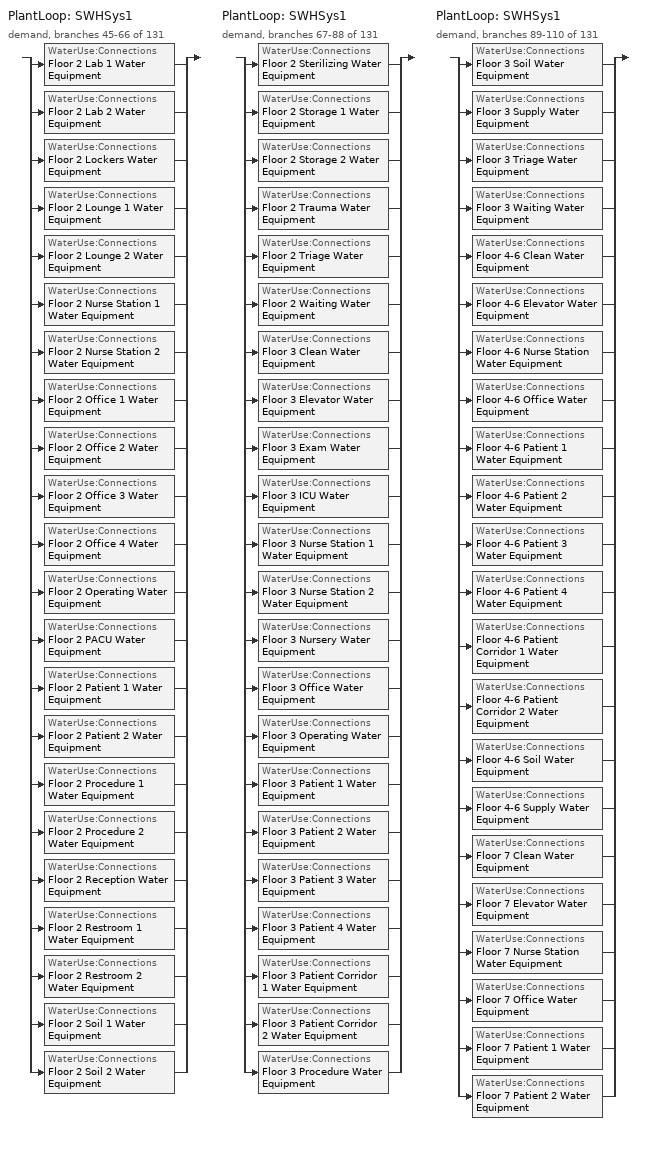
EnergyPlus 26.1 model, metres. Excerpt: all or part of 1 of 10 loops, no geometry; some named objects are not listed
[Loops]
PlantLoop 'SWHSys1'
 demand, branches 45-66 of 131: split
  | WaterUse:Connections 'Floor 2 Lab 1 Water Equipment'
  | WaterUse:Connections 'Floor 2 Lab 2 Water Equipment'
  | WaterUse:Connections 'Floor 2 Lockers Water Equipment'
  | WaterUse:Connections 'Floor 2 Lounge 1 Water Equipment'
  | WaterUse:Connections 'Floor 2 Lounge 2 Water Equipment'
  | WaterUse:Connections 'Floor 2 Nurse Station 1 Water Equipment'
  | WaterUse:Connections 'Floor 2 Nurse Station 2 Water Equipment'
  | WaterUse:Connections 'Floor 2 Office 1 Water Equipment'
  | WaterUse:Connections 'Floor 2 Office 2 Water Equipment'
  | WaterUse:Connections 'Floor 2 Office 3 Water Equipment'
  | WaterUse:Connections 'Floor 2 Office 4 Water Equipment'
  | WaterUse:Connections 'Floor 2 Operating Water Equipment'
  | WaterUse:Connections 'Floor 2 PACU Water Equipment'
  | WaterUse:Connections 'Floor 2 Patient 1 Water Equipment'
  | WaterUse:Connections 'Floor 2 Patient 2 Water Equipment'
  | WaterUse:Connections 'Floor 2 Procedure 1 Water Equipment'
  | WaterUse:Connections 'Floor 2 Procedure 2 Water Equipment'
  | WaterUse:Connections 'Floor 2 Reception Water Equipment'
  | WaterUse:Connections 'Floor 2 Restroom 1 Water Equipment'
  | WaterUse:Connections 'Floor 2 Restroom 2 Water Equipment'
  | WaterUse:Connections 'Floor 2 Soil 1 Water Equipment'
  | WaterUse:Connections 'Floor 2 Soil 2 Water Equipment'
PlantLoop 'SWHSys1'
 demand, branches 67-88 of 131: split
  | WaterUse:Connections 'Floor 2 Sterilizing Water Equipment'
  | WaterUse:Connections 'Floor 2 Storage 1 Water Equipment'
  | WaterUse:Connections 'Floor 2 Storage 2 Water Equipment'
  | WaterUse:Connections 'Floor 2 Trauma Water Equipment'
  | WaterUse:Connections 'Floor 2 Triage Water Equipment'
  | WaterUse:Connections 'Floor 2 Waiting Water Equipment'
  | WaterUse:Connections 'Floor 3 Clean Water Equipment'
  | WaterUse:Connections 'Floor 3 Elevator Water Equipment'
  | WaterUse:Connections 'Floor 3 Exam Water Equipment'
  | WaterUse:Connections 'Floor 3 ICU Water Equipment'
  | WaterUse:Connections 'Floor 3 Nurse Station 1 Water Equipment'
  | WaterUse:Connections 'Floor 3 Nurse Station 2 Water Equipment'
  | WaterUse:Connections 'Floor 3 Nursery Water Equipment'
  | WaterUse:Connections 'Floor 3 Office Water Equipment'
  | WaterUse:Connections 'Floor 3 Operating Water Equipment'
  | WaterUse:Connections 'Floor 3 Patient 1 Water Equipment'
  | WaterUse:Connections 'Floor 3 Patient 2 Water Equipment'
  | WaterUse:Connections 'Floor 3 Patient 3 Water Equipment'
  | WaterUse:Connections 'Floor 3 Patient 4 Water Equipment'
  | WaterUse:Connections 'Floor 3 Patient Corridor 1 Water Equipment'
  | WaterUse:Connections 'Floor 3 Patient Corridor 2 Water Equipment'
  | WaterUse:Connections 'Floor 3 Procedure Water Equipment'
PlantLoop 'SWHSys1'
 demand, branches 89-110 of 131: split
  | WaterUse:Connections 'Floor 3 Soil Water Equipment'
  | WaterUse:Connections 'Floor 3 Supply Water Equipment'
  | WaterUse:Connections 'Floor 3 Triage Water Equipment'
  | WaterUse:Connections 'Floor 3 Waiting Water Equipment'
  | WaterUse:Connections 'Floor 4-6 Clean Water Equipment'
  | WaterUse:Connections 'Floor 4-6 Elevator Water Equipment'
  | WaterUse:Connections 'Floor 4-6 Nurse Station Water Equipment'
  | WaterUse:Connections 'Floor 4-6 Office Water Equipment'
  | WaterUse:Connections 'Floor 4-6 Patient 1 Water Equipment'
  | WaterUse:Connections 'Floor 4-6 Patient 2 Water Equipment'
  | WaterUse:Connections 'Floor 4-6 Patient 3 Water Equipment'
  | WaterUse:Connections 'Floor 4-6 Patient 4 Water Equipment'
  | WaterUse:Connections 'Floor 4-6 Patient Corridor 1 Water Equipment'
  | WaterUse:Connections 'Floor 4-6 Patient Corridor 2 Water Equipment'
  | WaterUse:Connections 'Floor 4-6 Soil Water Equipment'
  | WaterUse:Connections 'Floor 4-6 Supply Water Equipment'
  | WaterUse:Connections 'Floor 7 Clean Water Equipment'
  | WaterUse:Connections 'Floor 7 Elevator Water Equipment'
  | WaterUse:Connections 'Floor 7 Nurse Station Water Equipment'
  | WaterUse:Connections 'Floor 7 Office Water Equipment'
  | WaterUse:Connections 'Floor 7 Patient 1 Water Equipment'
  | WaterUse:Connections 'Floor 7 Patient 2 Water Equipment'
[EnergyManagementSystem:Program]
Flr_2_Pat_1_Coil_Reheat_Energy_Program: IF (AHU_1_CCoil_Energy > 0 && AHU_1_HCoil1_Energy > 0); SET AHU_1_Problem = AHU_1_Problem + 1; ELSEIF (Flr_2_Pat_1_Load <= 0); SET Flr_2_Pat_1_RE = Flr_2_Pat_1_RE + Flr_2_Pat_1_Coil_Energy; ELSEIF (AHU_1_HCoil1_Energy > 0 && AHU_1_CCoil_Energy == 0); SET Flr_2_Pat_1_Heat = Flr_2_Pat_1_Heat + Flr_2_Pat_1_Coil_Energy; ELSEIF (AHU_1_CCoil_Energy > 0 && AHU_1_HCoil1_Energy == 0); SET Flr_2_Pat_1_DT1 = Flr_2_Pat_1_Coil_Outlet_Air_Temp - Flr_2_Pat_1_Coil_Inlet_Air_Temp; SET Flr_2_Pat_1_DT2 = @Max (AHU_1_CoolC_Inlet_Node_Temp - AHU_1_Fan_Out) 0; IF Flr_2_Pat_1_DT1 > 0.0; SET Flr_2_Pat_1_Ratio = @Min (Flr_2_Pat_1_DT2 / Flr_2_Pat_1_DT1) 1; ELSE; SET Flr_2_Pat_1_Ratio = 1.0; ENDIF; SET Flr_2_Pat_1_RE = Flr_2_Pat_1_RE + (Flr_2_Pat_1_Ratio * Flr_2_Pat_1_Coil_Energy); SET Flr_2_Pat_1_Heat = Flr_2_Pat_1_Heat + ((1-Flr_2_Pat_1_Ratio) * Flr_2_Pat_1_Coil_Energy); ELSEIF (AHU_1_CCoil_Energy == 0 && AHU_1_HCoil1_Energy == 0); SET AHU_1_Economize = AHU_1_Economize + 1; SET Flr_2_Pat_1_Heat = Flr_2_Pat_1_Heat + Flr_2_Pat_1_Coil_Energy; ENDIF
Flr_2_Pat_2_Coil_Reheat_Energy_Program: IF (AHU_1_CCoil_Energy > 0 && AHU_1_HCoil1_Energy > 0); SET AHU_1_Problem = AHU_1_Problem + 1; ELSEIF (Flr_2_Pat_2_Load <= 0); SET Flr_2_Pat_2_RE = Flr_2_Pat_2_RE + Flr_2_Pat_2_Coil_Energy; ELSEIF (AHU_1_HCoil1_Energy > 0 && AHU_1_CCoil_Energy == 0); SET Flr_2_Pat_2_Heat = Flr_2_Pat_2_Heat + Flr_2_Pat_2_Coil_Energy; ELSEIF (AHU_1_CCoil_Energy > 0 && AHU_1_HCoil1_Energy == 0); SET Flr_2_Pat_2_DT1 = Flr_2_Pat_2_Coil_Outlet_Air_Temp - Flr_2_Pat_2_Coil_Inlet_Air_Temp; SET Flr_2_Pat_2_DT2 = @Max (AHU_1_CoolC_Inlet_Node_Temp - AHU_1_Fan_Out) 0; IF Flr_2_Pat_2_DT1 > 0.0; SET Flr_2_Pat_2_Ratio = @Min (Flr_2_Pat_2_DT2 / Flr_2_Pat_2_DT1) 1; ELSE; SET Flr_2_Pat_2_Ratio = 1.0; ENDIF; SET Flr_2_Pat_2_RE = Flr_2_Pat_2_RE + (Flr_2_Pat_2_Ratio * Flr_2_Pat_2_Coil_Energy); SET Flr_2_Pat_2_Heat = Flr_2_Pat_2_Heat + ((1-Flr_2_Pat_2_Ratio) * Flr_2_Pat_2_Coil_Energy); ELSEIF (AHU_1_CCoil_Energy == 0 && AHU_1_HCoil1_Energy == 0); SET AHU_1_Economize = AHU_1_Economize + 1; SET Flr_2_Pat_2_Heat = Flr_2_Pat_2_Heat + Flr_2_Pat_2_Coil_Energy; ENDIF
Flr_2_Proc_1_Coil_Reheat_Energy_Program: IF (AHU_1_CCoil_Energy > 0 && AHU_1_HCoil1_Energy > 0); SET AHU_1_Problem = AHU_1_Problem + 1; ELSEIF (Flr_2_Proc_1_Load <= 0); SET Flr_2_Proc_1_RE = Flr_2_Proc_1_RE + Flr_2_Proc_1_Coil_Energy; ELSEIF (AHU_1_HCoil1_Energy > 0 && AHU_1_CCoil_Energy == 0); SET Flr_2_Proc_1_Heat = Flr_2_Proc_1_Heat + Flr_2_Proc_1_Coil_Energy; ELSEIF (AHU_1_CCoil_Energy > 0 && AHU_1_HCoil1_Energy == 0); SET Flr_2_Proc_1_DT1 = Flr_2_Proc_1_Coil_Outlet_Air_Temp - Flr_2_Proc_1_Coil_Inlet_Air_Temp; SET Flr_2_Proc_1_DT2 = @Max (AHU_1_CoolC_Inlet_Node_Temp - AHU_1_Fan_Out) 0; IF Flr_2_Proc_1_DT1 > 0.0; SET Flr_2_Proc_1_Ratio = @Min (Flr_2_Proc_1_DT2 / Flr_2_Proc_1_DT1) 1; ELSE; SET Flr_2_Proc_1_Ratio = 1.0; ENDIF; SET Flr_2_Proc_1_RE = Flr_2_Proc_1_RE + (Flr_2_Proc_1_Ratio * Flr_2_Proc_1_Coil_Energy); SET Flr_2_Proc_1_Heat = Flr_2_Proc_1_Heat + ((1-Flr_2_Proc_1_Ratio) * Flr_2_Proc_1_Coil_Energy); ELSEIF (AHU_1_CCoil_Energy == 0 && AHU_1_HCoil1_Energy == 0); SET AHU_1_Economize = AHU_1_Economize + 1; SET Flr_2_Proc_1_Heat = Flr_2_Proc_1_Heat + Flr_2_Proc_1_Coil_Energy; ENDIF
Flr_2_Proc_2_Coil_Reheat_Energy_Program: IF (AHU_1_CCoil_Energy > 0 && AHU_1_HCoil1_Energy > 0); SET AHU_1_Problem = AHU_1_Problem + 1; ELSEIF (Flr_2_Proc_2_Load <= 0); SET Flr_2_Proc_2_RE = Flr_2_Proc_2_RE + Flr_2_Proc_2_Coil_Energy; ELSEIF (AHU_1_HCoil1_Energy > 0 && AHU_1_CCoil_Energy == 0); SET Flr_2_Proc_2_Heat = Flr_2_Proc_2_Heat + Flr_2_Proc_2_Coil_Energy; ELSEIF (AHU_1_CCoil_Energy > 0 && AHU_1_HCoil1_Energy == 0); SET Flr_2_Proc_2_DT1 = Flr_2_Proc_2_Coil_Outlet_Air_Temp - Flr_2_Proc_2_Coil_Inlet_Air_Temp; SET Flr_2_Proc_2_DT2 = @Max (AHU_1_CoolC_Inlet_Node_Temp - AHU_1_Fan_Out) 0; IF Flr_2_Proc_2_DT1 > 0.0; SET Flr_2_Proc_2_Ratio = @Min (Flr_2_Proc_2_DT2 / Flr_2_Proc_2_DT1) 1; ELSE; SET Flr_2_Proc_2_Ratio = 1.0; ENDIF; SET Flr_2_Proc_2_RE = Flr_2_Proc_2_RE + (Flr_2_Proc_2_Ratio * Flr_2_Proc_2_Coil_Energy); SET Flr_2_Proc_2_Heat = Flr_2_Proc_2_Heat + ((1-Flr_2_Proc_2_Ratio) * Flr_2_Proc_2_Coil_Energy); ELSEIF (AHU_1_CCoil_Energy == 0 && AHU_1_HCoil1_Energy == 0); SET AHU_1_Economize = AHU_1_Economize + 1; SET Flr_2_Proc_2_Heat = Flr_2_Proc_2_Heat + Flr_2_Proc_2_Coil_Energy; ENDIF
Flr_2_Recep_Coil_Reheat_Energy_Program: IF (AHU_2_CCoil_Energy > 0 && AHU_2_HCoil1_Energy > 0); SET AHU_2_Problem = AHU_2_Problem + 1; ELSEIF (Flr_2_Recep_Load <= 0); SET Flr_2_Recep_RE = Flr_2_Recep_RE + Flr_2_Recep_Coil_Energy; ELSEIF (AHU_2_HCoil1_Energy > 0 && AHU_2_CCoil_Energy == 0); SET Flr_2_Recep_Heat = Flr_2_Recep_Heat + Flr_2_Recep_Coil_Energy; ELSEIF (AHU_2_CCoil_Energy > 0 && AHU_2_HCoil1_Energy == 0); SET Flr_2_Recep_DT1 = Flr_2_Recep_Coil_Outlet_Air_Temp - Flr_2_Recep_Coil_Inlet_Air_Temp; SET Flr_2_Recep_DT2 = @Max (AHU_2_CoolC_Inlet_Node_Temp - AHU_2_Fan_Out) 0; IF Flr_2_Recep_DT1 > 0.0; SET Flr_2_Recep_Ratio = @Min (Flr_2_Recep_DT2 / Flr_2_Recep_DT1) 1; ELSE; SET Flr_2_Recep_Ratio = 1.0; ENDIF; SET Flr_2_Recep_RE = Flr_2_Recep_RE + (Flr_2_Recep_Ratio * Flr_2_Recep_Coil_Energy); SET Flr_2_Recep_Heat = Flr_2_Recep_Heat + ((1-Flr_2_Recep_Ratio) * Flr_2_Recep_Coil_Energy); ELSEIF (AHU_2_CCoil_Energy == 0 && AHU_2_HCoil1_Energy == 0); SET AHU_2_Economize = AHU_2_Economize + 1; SET Flr_2_Recep_Heat = Flr_2_Recep_Heat + Flr_2_Recep_Coil_Energy; ENDIF
Flr_2_Rest_1_Coil_Reheat_Energy_Program: IF (AHU_2_CCoil_Energy > 0 && AHU_2_HCoil1_Energy > 0); SET AHU_2_Problem = AHU_2_Problem + 1; ELSEIF (Flr_2_Rest_1_Load <= 0); SET Flr_2_Rest_1_RE = Flr_2_Rest_1_RE + Flr_2_Rest_1_Coil_Energy; ELSEIF (AHU_2_HCoil1_Energy > 0 && AHU_2_CCoil_Energy == 0); SET Flr_2_Rest_1_Heat = Flr_2_Rest_1_Heat + Flr_2_Rest_1_Coil_Energy; ELSEIF (AHU_2_CCoil_Energy > 0 && AHU_2_HCoil1_Energy == 0); SET Flr_2_Rest_1_DT1 = Flr_2_Rest_1_Coil_Outlet_Air_Temp - Flr_2_Rest_1_Coil_Inlet_Air_Temp; SET Flr_2_Rest_1_DT2 = @Max (AHU_2_CoolC_Inlet_Node_Temp - AHU_2_Fan_Out) 0; IF Flr_2_Rest_1_DT1 > 0.0; SET Flr_2_Rest_1_Ratio = @Min (Flr_2_Rest_1_DT2 / Flr_2_Rest_1_DT1) 1; ELSE; SET Flr_2_Rest_1_Ratio = 1.0; ENDIF; SET Flr_2_Rest_1_RE = Flr_2_Rest_1_RE + (Flr_2_Rest_1_Ratio * Flr_2_Rest_1_Coil_Energy); SET Flr_2_Rest_1_Heat = Flr_2_Rest_1_Heat + ((1-Flr_2_Rest_1_Ratio) * Flr_2_Rest_1_Coil_Energy); ELSEIF (AHU_2_CCoil_Energy == 0 && AHU_2_HCoil1_Energy == 0); SET AHU_2_Economize = AHU_2_Economize + 1; SET Flr_2_Rest_1_Heat = Flr_2_Rest_1_Heat + Flr_2_Rest_1_Coil_Energy; ENDIF
Flr_2_Rest_2_Coil_Reheat_Energy_Program: IF (AHU_2_CCoil_Energy > 0 && AHU_2_HCoil1_Energy > 0); SET AHU_2_Problem = AHU_2_Problem + 1; ELSEIF (Flr_2_Rest_2_Load <= 0); SET Flr_2_Rest_2_RE = Flr_2_Rest_2_RE + Flr_2_Rest_2_Coil_Energy; ELSEIF (AHU_2_HCoil1_Energy > 0 && AHU_2_CCoil_Energy == 0); SET Flr_2_Rest_2_Heat = Flr_2_Rest_2_Heat + Flr_2_Rest_2_Coil_Energy; ELSEIF (AHU_2_CCoil_Energy > 0 && AHU_2_HCoil1_Energy == 0); SET Flr_2_Rest_2_DT1 = Flr_2_Rest_2_Coil_Outlet_Air_Temp - Flr_2_Rest_2_Coil_Inlet_Air_Temp; SET Flr_2_Rest_2_DT2 = @Max (AHU_2_CoolC_Inlet_Node_Temp - AHU_2_Fan_Out) 0; IF Flr_2_Rest_2_DT1 > 0.0; SET Flr_2_Rest_2_Ratio = @Min (Flr_2_Rest_2_DT2 / Flr_2_Rest_2_DT1) 1; ELSE; SET Flr_2_Rest_2_Ratio = 1.0; ENDIF; SET Flr_2_Rest_2_RE = Flr_2_Rest_2_RE + (Flr_2_Rest_2_Ratio * Flr_2_Rest_2_Coil_Energy); SET Flr_2_Rest_2_Heat = Flr_2_Rest_2_Heat + ((1-Flr_2_Rest_2_Ratio) * Flr_2_Rest_2_Coil_Energy); ELSEIF (AHU_2_CCoil_Energy == 0 && AHU_2_HCoil1_Energy == 0); SET AHU_2_Economize = AHU_2_Economize + 1; SET Flr_2_Rest_2_Heat = Flr_2_Rest_2_Heat + Flr_2_Rest_2_Coil_Energy; ENDIF
Flr_2_Soil_1_Coil_Reheat_Energy_Program: IF (AHU_1_CCoil_Energy > 0 && AHU_1_HCoil1_Energy > 0); SET AHU_1_Problem = AHU_1_Problem + 1; ELSEIF (Flr_2_Soil_1_Load <= 0); SET Flr_2_Soil_1_RE = Flr_2_Soil_1_RE + Flr_2_Soil_1_Coil_Energy; ELSEIF (AHU_1_HCoil1_Energy > 0 && AHU_1_CCoil_Energy == 0); SET Flr_2_Soil_1_Heat = Flr_2_Soil_1_Heat + Flr_2_Soil_1_Coil_Energy; ELSEIF (AHU_1_CCoil_Energy > 0 && AHU_1_HCoil1_Energy == 0); SET Flr_2_Soil_1_DT1 = Flr_2_Soil_1_Coil_Outlet_Air_Temp - Flr_2_Soil_1_Coil_Inlet_Air_Temp; SET Flr_2_Soil_1_DT2 = @Max (AHU_1_CoolC_Inlet_Node_Temp - AHU_1_Fan_Out) 0; IF Flr_2_Soil_1_DT1 > 0.0; SET Flr_2_Soil_1_Ratio = @Min (Flr_2_Soil_1_DT2 / Flr_2_Soil_1_DT1) 1; ELSE; SET Flr_2_Soil_1_Ratio = 1.0; ENDIF; SET Flr_2_Soil_1_RE = Flr_2_Soil_1_RE + (Flr_2_Soil_1_Ratio * Flr_2_Soil_1_Coil_Energy); SET Flr_2_Soil_1_Heat = Flr_2_Soil_1_Heat + ((1-Flr_2_Soil_1_Ratio) * Flr_2_Soil_1_Coil_Energy); ELSEIF (AHU_1_CCoil_Energy == 0 && AHU_1_HCoil1_Energy == 0); SET AHU_1_Economize = AHU_1_Economize + 1; SET Flr_2_Soil_1_Heat = Flr_2_Soil_1_Heat + Flr_2_Soil_1_Coil_Energy; ENDIF
[WaterUse:Connections]
Name | Water use equipment name 1
Floor 2 Lab 1 Water Equipment | Floor 2 Lab 1 Water Equipment
Floor 2 Lab 2 Water Equipment | Floor 2 Lab 2 Water Equipment
Floor 2 Lockers Water Equipment | Floor 2 Lockers Water Equipment
Floor 2 Lounge 1 Water Equipment | Floor 2 Lounge 1 Water Equipment
Floor 2 Lounge 2 Water Equipment | Floor 2 Lounge 2 Water Equipment
Floor 2 Nurse Station 1 Water Equipment | Floor 2 Nurse Station 1 Water Equipment
Floor 2 Nurse Station 2 Water Equipment | Floor 2 Nurse Station 2 Water Equipment
Floor 2 Office 1 Water Equipment | Floor 2 Office 1 Water Equipment
Floor 2 Office 2 Water Equipment | Floor 2 Office 2 Water Equipment
Floor 2 Office 3 Water Equipment | Floor 2 Office 3 Water Equipment
Floor 2 Office 4 Water Equipment | Floor 2 Office 4 Water Equipment
Floor 2 Operating Water Equipment | Floor 2 Operating Water Equipment
Floor 2 PACU Water Equipment | Floor 2 PACU Water Equipment
Floor 2 Patient 1 Water Equipment | Floor 2 Patient 1 Water Equipment
Floor 2 Patient 2 Water Equipment | Floor 2 Patient 2 Water Equipment
Floor 2 Procedure 1 Water Equipment | Floor 2 Procedure 1 Water Equipment
Floor 2 Procedure 2 Water Equipment | Floor 2 Procedure 2 Water Equipment
Floor 2 Reception Water Equipment | Floor 2 Reception Water Equipment
Floor 2 Restroom 1 Water Equipment | Floor 2 Restroom 1 Water Equipment
Floor 2 Restroom 2 Water Equipment | Floor 2 Restroom 2 Water Equipment
Floor 2 Soil 1 Water Equipment | Floor 2 Soil 1 Water Equipment
Floor 2 Soil 2 Water Equipment | Floor 2 Soil 2 Water Equipment
Floor 2 Sterilizing Water Equipment | Floor 2 Sterilizing Water Equipment
Floor 2 Storage 1 Water Equipment | Floor 2 Storage 1 Water Equipment
Floor 2 Storage 2 Water Equipment | Floor 2 Storage 2 Water Equipment
Floor 2 Trauma Water Equipment | Floor 2 Trauma Water Equipment
Floor 2 Triage Water Equipment | Floor 2 Triage Water Equipment
Floor 2 Waiting Water Equipment | Floor 2 Waiting Water Equipment
Floor 3 Clean Water Equipment | Floor 3 Clean Water Equipment
Floor 3 Elevator Water Equipment | Floor 3 Elevator Water Equipment
Floor 3 Exam Water Equipment | Floor 3 Exam Water Equipment
Floor 3 ICU Water Equipment | Floor 3 ICU Water Equipment
Floor 3 Nurse Station 1 Water Equipment | Floor 3 Nurse Station 1 Water Equipment
Floor 3 Nurse Station 2 Water Equipment | Floor 3 Nurse Station 2 Water Equipment
Floor 3 Nursery Water Equipment | Floor 3 Nursery Water Equipment
Floor 3 Office Water Equipment | Floor 3 Office Water Equipment
Floor 3 Operating Water Equipment | Floor 3 Operating Water Equipment
Floor 3 Patient 1 Water Equipment | Floor 3 Patient 1 Water Equipment
Floor 3 Patient 2 Water Equipment | Floor 3 Patient 2 Water Equipment
Floor 3 Patient 3 Water Equipment | Floor 3 Patient 3 Water Equipment
Floor 3 Patient 4 Water Equipment | Floor 3 Patient 4 Water Equipment
Floor 3 Patient Corridor 1 Water Equipment | Floor 3 Patient Corridor 1 Water Equipment
Floor 3 Patient Corridor 2 Water Equipment | Floor 3 Patient Corridor 2 Water Equipment
Floor 3 Procedure Water Equipment | Floor 3 Procedure Water Equipment
Floor 3 Soil Water Equipment | Floor 3 Soil Water Equipment
Floor 3 Supply Water Equipment | Floor 3 Supply Water Equipment
Floor 3 Triage Water Equipment | Floor 3 Triage Water Equipment
Floor 3 Waiting Water Equipment | Floor 3 Waiting Water Equipment
Floor 4-6 Clean Water Equipment | Floor 4-6 Clean Water Equipment
Floor 4-6 Elevator Water Equipment | Floor 4-6 Elevator Water Equipment
Floor 4-6 Nurse Station Water Equipment | Floor 4-6 Nurse Station Water Equipment
Floor 4-6 Office Water Equipment | Floor 4-6 Office Water Equipment
Floor 4-6 Patient 1 Water Equipment | Floor 4-6 Patient 1 Water Equipment
Floor 4-6 Patient 2 Water Equipment | Floor 4-6 Patient 2 Water Equipment
Floor 4-6 Patient 3 Water Equipment | Floor 4-6 Patient 3 Water Equipment
Floor 4-6 Patient 4 Water Equipment | Floor 4-6 Patient 4 Water Equipment
Floor 4-6 Patient Corridor 1 Water Equipment | Floor 4-6 Patient Corridor 1 Water Equipment
Floor 4-6 Patient Corridor 2 Water Equipment | Floor 4-6 Patient Corridor 2 Water Equipment
Floor 4-6 Soil Water Equipment | Floor 4-6 Soil Water Equipment
Floor 4-6 Supply Water Equipment | Floor 4-6 Supply Water Equipment
Floor 7 Clean Water Equipment | Floor 7 Clean Water Equipment
Floor 7 Elevator Water Equipment | Floor 7 Elevator Water Equipment
Floor 7 Nurse Station Water Equipment | Floor 7 Nurse Station Water Equipment
Floor 7 Office Water Equipment | Floor 7 Office Water Equipment
Floor 7 Patient 1 Water Equipment | Floor 7 Patient 1 Water Equipment
Floor 7 Patient 2 Water Equipment | Floor 7 Patient 2 Water Equipment
[WaterUse:Equipment]
Name | Zone | Flow rate fraction schedule | Hot water supply temperature schedule | Latent fraction schedule | Peak flow rate | Sensible fraction schedule | Target temperature schedule
Floor 2 Lab 1 Water Equipment | Floor 2 Lab 1 | BLDG_OCC_SCH_24_7 | Floor 2 Lab 1 Water Equipment Hot Supply Temp Sched | Floor 2 Lab 1 Water Equipment Latent fract sched | 9.08187e-06 | Floor 2 Lab 1 Water Equipment Sensible fract sched | Floor 2 Lab 1 Water Equipment Temp Sched
Floor 2 Lab 2 Water Equipment | Floor 2 Lab 2 | BLDG_OCC_SCH_24_7 | Floor 2 Lab 2 Water Equipment Hot Supply Temp Sched | Floor 2 Lab 2 Water Equipment Latent fract sched | 1.35431e-05 | Floor 2 Lab 2 Water Equipment Sensible fract sched | Floor 2 Lab 2 Water Equipment Temp Sched
Floor 2 Lockers Water Equipment | Floor 2 Lockers | BLDG_OCC_SCH_24_7 | Floor 2 Lockers Water Equipment Hot Supply Temp Sched | Floor 2 Lockers Water Equipment Latent fract sched | 0 | Floor 2 Lockers Water Equipment Sensible fract sched | Floor 2 Lockers Water Equipment Temp Sched
Floor 2 Lounge 1 Water Equipment | Floor 2 Lounge 1 | BLDG_OCC_SCH_24_7 | Floor 2 Lounge 1 Water Equipment Hot Supply Temp Sched | Floor 2 Lounge 1 Water Equipment Latent fract sched | 0 | Floor 2 Lounge 1 Water Equipment Sensible fract sched | Floor 2 Lounge 1 Water Equipment Temp Sched
Floor 2 Lounge 2 Water Equipment | Floor 2 Lounge 2 | BLDG_OCC_SCH_24_7 | Floor 2 Lounge 2 Water Equipment Hot Supply Temp Sched | Floor 2 Lounge 2 Water Equipment Latent fract sched | 0 | Floor 2 Lounge 2 Water Equipment Sensible fract sched | Floor 2 Lounge 2 Water Equipment Temp Sched
Floor 2 Nurse Station 1 Water Equipment | Floor 2 Nurse Station 1 | BLDG_OCC_SCH_24_7 | Floor 2 Nurse Station 1 Water Equipment Hot Supply Temp Sched | Floor 2 Nurse Station 1 Water Equipment Latent fract sched | 1.28774e-06 | Floor 2 Nurse Station 1 Water Equipment Sensible fract sched | Floor 2 Nurse Station 1 Water Equipment Temp Sched
Floor 2 Nurse Station 2 Water Equipment | Floor 2 Nurse Station 2 | BLDG_OCC_SCH_24_7 | Floor 2 Nurse Station 2 Water Equipment Hot Supply Temp Sched | Floor 2 Nurse Station 2 Water Equipment Latent fract sched | 3.99299e-06 | Floor 2 Nurse Station 2 Water Equipment Sensible fract sched | Floor 2 Nurse Station 2 Water Equipment Temp Sched
Floor 2 Office 1 Water Equipment | Floor 2 Office 1 | BLDG_OCC_SCH_OFFICE | Floor 2 Office 1 Water Equipment Hot Supply Temp Sched | Floor 2 Office 1 Water Equipment Latent fract sched | 1.23455e-07 | Floor 2 Office 1 Water Equipment Sensible fract sched | Floor 2 Office 1 Water Equipment Temp Sched
Floor 2 Office 2 Water Equipment | Floor 2 Office 2 | BLDG_OCC_SCH_OFFICE | Floor 2 Office 2 Water Equipment Hot Supply Temp Sched | Floor 2 Office 2 Water Equipment Latent fract sched | 1.01297e-07 | Floor 2 Office 2 Water Equipment Sensible fract sched | Floor 2 Office 2 Water Equipment Temp Sched
Floor 2 Office 3 Water Equipment | Floor 2 Office 3 | BLDG_OCC_SCH_OFFICE | Floor 2 Office 3 Water Equipment Hot Supply Temp Sched | Floor 2 Office 3 Water Equipment Latent fract sched | 1.58276e-07 | Floor 2 Office 3 Water Equipment Sensible fract sched | Floor 2 Office 3 Water Equipment Temp Sched
Floor 2 Office 4 Water Equipment | Floor 2 Office 4 | BLDG_OCC_SCH_OFFICE | Floor 2 Office 4 Water Equipment Hot Supply Temp Sched | Floor 2 Office 4 Water Equipment Latent fract sched | 1.84655e-07 | Floor 2 Office 4 Water Equipment Sensible fract sched | Floor 2 Office 4 Water Equipment Temp Sched
Floor 2 Operating Water Equipment | Floor 2 Operating | BLDG_OCC_SCH_24_7 | Floor 2 Operating Water Equipment Hot Supply Temp Sched | Floor 2 Operating Water Equipment Latent fract sched | 0.000128353 | Floor 2 Operating Water Equipment Sensible fract sched | Floor 2 Operating Water Equipment Temp Sched
Floor 2 PACU Water Equipment | Floor 2 PACU | BLDG_OCC_SCH_24_7 | Floor 2 PACU Water Equipment Hot Supply Temp Sched | Floor 2 PACU Water Equipment Latent fract sched | 8.06894e-06 | Floor 2 PACU Water Equipment Sensible fract sched | Floor 2 PACU Water Equipment Temp Sched
Floor 2 Patient 1 Water Equipment | Floor 2 Patient 1 | PATIENT_SWH_SCH | Floor 2 Patient 1 Water Equipment Hot Supply Temp Sched | Floor 2 Patient 1 Water Equipment Latent fract sched | 1.93478e-05 | Floor 2 Patient 1 Water Equipment Sensible fract sched | Floor 2 Patient 1 Water Equipment Temp Sched
Floor 2 Patient 2 Water Equipment | Floor 2 Patient 2 | PATIENT_SWH_SCH | Floor 2 Patient 2 Water Equipment Hot Supply Temp Sched | Floor 2 Patient 2 Water Equipment Latent fract sched | 1.93478e-05 | Floor 2 Patient 2 Water Equipment Sensible fract sched | Floor 2 Patient 2 Water Equipment Temp Sched
Floor 2 Procedure 1 Water Equipment | Floor 2 Procedure 1 | BLDG_OCC_SCH_OFFICE | Floor 2 Procedure 1 Water Equipment Hot Supply Temp Sched | Floor 2 Procedure 1 Water Equipment Latent fract sched | 1.00379e-05 | Floor 2 Procedure 1 Water Equipment Sensible fract sched | Floor 2 Procedure 1 Water Equipment Temp Sched
Floor 2 Procedure 2 Water Equipment | Floor 2 Procedure 2 | BLDG_OCC_SCH_OFFICE | Floor 2 Procedure 2 Water Equipment Hot Supply Temp Sched | Floor 2 Procedure 2 Water Equipment Latent fract sched | 5.41725e-06 | Floor 2 Procedure 2 Water Equipment Sensible fract sched | Floor 2 Procedure 2 Water Equipment Temp Sched
Floor 2 Reception Water Equipment | Floor 2 Reception | BLDG_OCC_SCH_24_7 | Floor 2 Reception Water Equipment Hot Supply Temp Sched | Floor 2 Reception Water Equipment Latent fract sched | 0 | Floor 2 Reception Water Equipment Sensible fract sched | Floor 2 Reception Water Equipment Temp Sched
Floor 2 Restroom 1 Water Equipment | Floor 2 Restroom 1 | BLDG_OCC_SCH_24_7 | Floor 2 Restroom 1 Water Equipment Hot Supply Temp Sched | Floor 2 Restroom 1 Water Equipment Latent fract sched | 0 | Floor 2 Restroom 1 Water Equipment Sensible fract sched | Floor 2 Restroom 1 Water Equipment Temp Sched
Floor 2 Restroom 2 Water Equipment | Floor 2 Restroom 2 | BLDG_OCC_SCH_24_7 | Floor 2 Restroom 2 Water Equipment Hot Supply Temp Sched | Floor 2 Restroom 2 Water Equipment Latent fract sched | 0 | Floor 2 Restroom 2 Water Equipment Sensible fract sched | Floor 2 Restroom 2 Water Equipment Temp Sched
Floor 2 Soil 1 Water Equipment | Floor 2 Soil 1 | BLDG_OCC_SCH_24_7 | Floor 2 Soil 1 Water Equipment Hot Supply Temp Sched | Floor 2 Soil 1 Water Equipment Latent fract sched | 1.92392e-06 | Floor 2 Soil 1 Water Equipment Sensible fract sched | Floor 2 Soil 1 Water Equipment Temp Sched
Floor 2 Soil 2 Water Equipment | Floor 2 Soil 2 | BLDG_OCC_SCH_24_7 | Floor 2 Soil 2 Water Equipment Hot Supply Temp Sched | Floor 2 Soil 2 Water Equipment Latent fract sched | 1.27465e-06 | Floor 2 Soil 2 Water Equipment Sensible fract sched | Floor 2 Soil 2 Water Equipment Temp Sched
Floor 2 Sterilizing Water Equipment | Floor 2 Sterilizing | BLDG_OCC_SCH_24_7 | Floor 2 Sterilizing Water Equipment Hot Supply Temp Sched | Floor 2 Sterilizing Water Equipment Latent fract sched | 0 | Floor 2 Sterilizing Water Equipment Sensible fract sched | Floor 2 Sterilizing Water Equipment Temp Sched
Floor 2 Storage 1 Water Equipment | Floor 2 Storage 1 | BLDG_OCC_SCH_OFFICE | Floor 2 Storage 1 Water Equipment Hot Supply Temp Sched | Floor 2 Storage 1 Water Equipment Latent fract sched | 0 | Floor 2 Storage 1 Water Equipment Sensible fract sched | Floor 2 Storage 1 Water Equipment Temp Sched
Floor 2 Storage 2 Water Equipment | Floor 2 Storage 2 | BLDG_OCC_SCH_OFFICE | Floor 2 Storage 2 Water Equipment Hot Supply Temp Sched | Floor 2 Storage 2 Water Equipment Latent fract sched | 0 | Floor 2 Storage 2 Water Equipment Sensible fract sched | Floor 2 Storage 2 Water Equipment Temp Sched
Floor 2 Trauma Water Equipment | Floor 2 Trauma | BLDG_OCC_SCH_24_7 | Floor 2 Trauma Water Equipment Hot Supply Temp Sched | Floor 2 Trauma Water Equipment Latent fract sched | 1.78451e-05 | Floor 2 Trauma Water Equipment Sensible fract sched | Floor 2 Trauma Water Equipment Temp Sched
Floor 2 Triage Water Equipment | Floor 2 Triage | BLDG_OCC_SCH_24_7 | Floor 2 Triage Water Equipment Hot Supply Temp Sched | Floor 2 Triage Water Equipment Latent fract sched | 3.48537e-06 | Floor 2 Triage Water Equipment Sensible fract sched | Floor 2 Triage Water Equipment Temp Sched
Floor 2 Waiting Water Equipment | Floor 2 Waiting | BLDG_OCC_SCH_24_7 | Floor 2 Waiting Water Equipment Hot Supply Temp Sched | Floor 2 Waiting Water Equipment Latent fract sched | 0 | Floor 2 Waiting Water Equipment Sensible fract sched | Floor 2 Waiting Water Equipment Temp Sched
Floor 3 Clean Water Equipment | Floor 3 Clean | BLDG_OCC_SCH_24_7 | Floor 3 Clean Water Equipment Hot Supply Temp Sched | Floor 3 Clean Water Equipment Latent fract sched | 0 | Floor 3 Clean Water Equipment Sensible fract sched | Floor 3 Clean Water Equipment Temp Sched
Floor 3 Elevator Water Equipment | Floor 3 Elevator | BLDG_OCC_SCH_24_7 | Floor 3 Elevator Water Equipment Hot Supply Temp Sched | Floor 3 Elevator Water Equipment Latent fract sched | 0 | Floor 3 Elevator Water Equipment Sensible fract sched | Floor 3 Elevator Water Equipment Temp Sched
Floor 3 Exam Water Equipment | Floor 3 Exam | BLDG_OCC_SCH_OFFICE | Floor 3 Exam Water Equipment Hot Supply Temp Sched | Floor 3 Exam Water Equipment Latent fract sched | 5.3793e-06 | Floor 3 Exam Water Equipment Sensible fract sched | Floor 3 Exam Water Equipment Temp Sched
Floor 3 ICU Water Equipment | Floor 3 ICU | BLDG_OCC_SCH_24_7 | Floor 3 ICU Water Equipment Hot Supply Temp Sched | Floor 3 ICU Water Equipment Latent fract sched | 4.1839e-06 | Floor 3 ICU Water Equipment Sensible fract sched | Floor 3 ICU Water Equipment Temp Sched
Floor 3 Nurse Station 1 Water Equipment | Floor 3 Nurse Station 1 | BLDG_OCC_SCH_24_7 | Floor 3 Nurse Station 1 Water Equipment Hot Supply Temp Sched | Floor 3 Nurse Station 1 Water Equipment Latent fract sched | 3.00273e-06 | Floor 3 Nurse Station 1 Water Equipment Sensible fract sched | Floor 3 Nurse Station 1 Water Equipment Temp Sched
Floor 3 Nurse Station 2 Water Equipment | Floor 3 Nurse Station 2 | BLDG_OCC_SCH_24_7 | Floor 3 Nurse Station 2 Water Equipment Hot Supply Temp Sched | Floor 3 Nurse Station 2 Water Equipment Latent fract sched | 2.3958e-06 | Floor 3 Nurse Station 2 Water Equipment Sensible fract sched | Floor 3 Nurse Station 2 Water Equipment Temp Sched
Floor 3 Nursery Water Equipment | Floor 3 Nursery | BLDG_OCC_SCH_24_7 | Floor 3 Nursery Water Equipment Hot Supply Temp Sched | Floor 3 Nursery Water Equipment Latent fract sched | 5.2231e-08 | Floor 3 Nursery Water Equipment Sensible fract sched | Floor 3 Nursery Water Equipment Temp Sched
Floor 3 Office Water Equipment | Floor 3 Office | BLDG_OCC_SCH_OFFICE | Floor 3 Office Water Equipment Hot Supply Temp Sched | Floor 3 Office Water Equipment Latent fract sched | 1.42448e-07 | Floor 3 Office Water Equipment Sensible fract sched | Floor 3 Office Water Equipment Temp Sched
Floor 3 Operating Water Equipment | Floor 3 Operating | BLDG_OCC_SCH_24_7 | Floor 3 Operating Water Equipment Hot Supply Temp Sched | Floor 3 Operating Water Equipment Latent fract sched | 1.19862e-05 | Floor 3 Operating Water Equipment Sensible fract sched | Floor 3 Operating Water Equipment Temp Sched
Floor 3 Patient 1 Water Equipment | Floor 3 Patient 1 | PATIENT_SWH_SCH | Floor 3 Patient 1 Water Equipment Hot Supply Temp Sched | Floor 3 Patient 1 Water Equipment Latent fract sched | 1.93478e-05 | Floor 3 Patient 1 Water Equipment Sensible fract sched | Floor 3 Patient 1 Water Equipment Temp Sched
Floor 3 Patient 2 Water Equipment | Floor 3 Patient 2 | PATIENT_SWH_SCH | Floor 3 Patient 2 Water Equipment Hot Supply Temp Sched | Floor 3 Patient 2 Water Equipment Latent fract sched | 1.93478e-05 | Floor 3 Patient 2 Water Equipment Sensible fract sched | Floor 3 Patient 2 Water Equipment Temp Sched
Floor 3 Patient 3 Water Equipment | Floor 3 Patient 3 | PATIENT_SWH_SCH | Floor 3 Patient 3 Water Equipment Hot Supply Temp Sched | Floor 3 Patient 3 Water Equipment Latent fract sched | 1.93478e-05 | Floor 3 Patient 3 Water Equipment Sensible fract sched | Floor 3 Patient 3 Water Equipment Temp Sched
Floor 3 Patient 4 Water Equipment | Floor 3 Patient 4 | PATIENT_SWH_SCH | Floor 3 Patient 4 Water Equipment Hot Supply Temp Sched | Floor 3 Patient 4 Water Equipment Latent fract sched | 1.93478e-05 | Floor 3 Patient 4 Water Equipment Sensible fract sched | Floor 3 Patient 4 Water Equipment Temp Sched
Floor 3 Patient Corridor 1 Water Equipment | Floor 3 Patient Corridor 1 | BLDG_OCC_SCH_24_7 | Floor 3 Patient Corridor 1 Water Equipment Hot Supply Temp Sched | Floor 3 Patient Corridor 1 Water Equipment Latent fract sched | 0 | Floor 3 Patient Corridor 1 Water Equipment Sensible fract sched | Floor 3 Patient Corridor 1 Water Equipment Temp Sched
Floor 3 Patient Corridor 2 Water Equipment | Floor 3 Patient Corridor 2 | BLDG_OCC_SCH_24_7 | Floor 3 Patient Corridor 2 Water Equipment Hot Supply Temp Sched | Floor 3 Patient Corridor 2 Water Equipment Latent fract sched | 0 | Floor 3 Patient Corridor 2 Water Equipment Sensible fract sched | Floor 3 Patient Corridor 2 Water Equipment Temp Sched
Floor 3 Procedure Water Equipment | Floor 3 Procedure | BLDG_OCC_SCH_OFFICE | Floor 3 Procedure Water Equipment Hot Supply Temp Sched | Floor 3 Procedure Water Equipment Latent fract sched | 2.86796e-06 | Floor 3 Procedure Water Equipment Sensible fract sched | Floor 3 Procedure Water Equipment Temp Sched
Floor 3 Soil Water Equipment | Floor 3 Soil | BLDG_OCC_SCH_24_7 | Floor 3 Soil Water Equipment Hot Supply Temp Sched | Floor 3 Soil Water Equipment Latent fract sched | 3.98327e-06 | Floor 3 Soil Water Equipment Sensible fract sched | Floor 3 Soil Water Equipment Temp Sched
Floor 3 Supply Water Equipment | Floor 3 Supply | BLDG_OCC_SCH_24_7 | Floor 3 Supply Water Equipment Hot Supply Temp Sched | Floor 3 Supply Water Equipment Latent fract sched | 0 | Floor 3 Supply Water Equipment Sensible fract sched | Floor 3 Supply Water Equipment Temp Sched
Floor 3 Triage Water Equipment | Floor 3 Triage | BLDG_OCC_SCH_24_7 | Floor 3 Triage Water Equipment Hot Supply Temp Sched | Floor 3 Triage Water Equipment Latent fract sched | 5.97491e-06 | Floor 3 Triage Water Equipment Sensible fract sched | Floor 3 Triage Water Equipment Temp Sched
Floor 3 Waiting Water Equipment | Floor 3 Waiting | BLDG_OCC_SCH_24_7 | Floor 3 Waiting Water Equipment Hot Supply Temp Sched | Floor 3 Waiting Water Equipment Latent fract sched | 0 | Floor 3 Waiting Water Equipment Sensible fract sched | Floor 3 Waiting Water Equipment Temp Sched
Floor 4-6 Clean Water Equipment | Floor 4-6 Clean | BLDG_OCC_SCH_24_7 | Floor 4-6 Clean Water Equipment Hot Supply Temp Sched | Floor 4-6 Clean Water Equipment Latent fract sched | 0 | Floor 4-6 Clean Water Equipment Sensible fract sched | Floor 4-6 Clean Water Equipment Temp Sched
Floor 4-6 Elevator Water Equipment | Floor 4-6 Elevator | BLDG_OCC_SCH_24_7 | Floor 4-6 Elevator Water Equipment Hot Supply Temp Sched | Floor 4-6 Elevator Water Equipment Latent fract sched | 0 | Floor 4-6 Elevator Water Equipment Sensible fract sched | Floor 4-6 Elevator Water Equipment Temp Sched
Floor 4-6 Nurse Station Water Equipment | Floor 4-6 Nurse Station | BLDG_OCC_SCH_24_7 | Floor 4-6 Nurse Station Water Equipment Hot Supply Temp Sched | Floor 4-6 Nurse Station Water Equipment Latent fract sched | 3.00273e-06 | Floor 4-6 Nurse Station Water Equipment Sensible fract sched | Floor 4-6 Nurse Station Water Equipment Temp Sched
Floor 4-6 Office Water Equipment | Floor 4-6 Office | BLDG_OCC_SCH_OFFICE | Floor 4-6 Office Water Equipment Hot Supply Temp Sched | Floor 4-6 Office Water Equipment Latent fract sched | 7.91379e-08 | Floor 4-6 Office Water Equipment Sensible fract sched | Floor 4-6 Office Water Equipment Temp Sched
Floor 4-6 Patient 1 Water Equipment | Floor 4-6 Patient 1 | PATIENT_SWH_SCH | Floor 4-6 Patient 1 Water Equipment Hot Supply Temp Sched | Floor 4-6 Patient 1 Water Equipment Latent fract sched | 1.93478e-05 | Floor 4-6 Patient 1 Water Equipment Sensible fract sched | Floor 4-6 Patient 1 Water Equipment Temp Sched
Floor 4-6 Patient 2 Water Equipment | Floor 4-6 Patient 2 | PATIENT_SWH_SCH | Floor 4-6 Patient 2 Water Equipment Hot Supply Temp Sched | Floor 4-6 Patient 2 Water Equipment Latent fract sched | 1.93478e-05 | Floor 4-6 Patient 2 Water Equipment Sensible fract sched | Floor 4-6 Patient 2 Water Equipment Temp Sched
Floor 4-6 Patient 3 Water Equipment | Floor 4-6 Patient 3 | PATIENT_SWH_SCH | Floor 4-6 Patient 3 Water Equipment Hot Supply Temp Sched | Floor 4-6 Patient 3 Water Equipment Latent fract sched | 1.93478e-05 | Floor 4-6 Patient 3 Water Equipment Sensible fract sched | Floor 4-6 Patient 3 Water Equipment Temp Sched
Floor 4-6 Patient 4 Water Equipment | Floor 4-6 Patient 4 | PATIENT_SWH_SCH | Floor 4-6 Patient 4 Water Equipment Hot Supply Temp Sched | Floor 4-6 Patient 4 Water Equipment Latent fract sched | 1.93478e-05 | Floor 4-6 Patient 4 Water Equipment Sensible fract sched | Floor 4-6 Patient 4 Water Equipment Temp Sched
Floor 4-6 Patient Corridor 1 Water Equipment | Floor 4-6 Patient Corridor 1 | BLDG_OCC_SCH_24_7 | Floor 4-6 Patient Corridor 1 Water Equipment Hot Supply Temp Sched | Floor 4-6 Patient Corridor 1 Water Equipment Latent fract sched | 0 | Floor 4-6 Patient Corridor 1 Water Equipment Sensible fract sched | Floor 4-6 Patient Corridor 1 Water Equipment Temp Sched
Floor 4-6 Patient Corridor 2 Water Equipment | Floor 4-6 Patient Corridor 2 | BLDG_OCC_SCH_24_7 | Floor 4-6 Patient Corridor 2 Water Equipment Hot Supply Temp Sched | Floor 4-6 Patient Corridor 2 Water Equipment Latent fract sched | 0 | Floor 4-6 Patient Corridor 2 Water Equipment Sensible fract sched | Floor 4-6 Patient Corridor 2 Water Equipment Temp Sched
Floor 4-6 Soil Water Equipment | Floor 4-6 Soil | BLDG_OCC_SCH_24_7 | Floor 4-6 Soil Water Equipment Hot Supply Temp Sched | Floor 4-6 Soil Water Equipment Latent fract sched | 3.98327e-06 | Floor 4-6 Soil Water Equipment Sensible fract sched | Floor 4-6 Soil Water Equipment Temp Sched
Floor 4-6 Supply Water Equipment | Floor 4-6 Supply | BLDG_OCC_SCH_24_7 | Floor 4-6 Supply Water Equipment Hot Supply Temp Sched | Floor 4-6 Supply Water Equipment Latent fract sched | 0 | Floor 4-6 Supply Water Equipment Sensible fract sched | Floor 4-6 Supply Water Equipment Temp Sched
Floor 7 Clean Water Equipment | Floor 7 Clean | BLDG_OCC_SCH_24_7 | Floor 7 Clean Water Equipment Hot Supply Temp Sched | Floor 7 Clean Water Equipment Latent fract sched | 0 | Floor 7 Clean Water Equipment Sensible fract sched | Floor 7 Clean Water Equipment Temp Sched
Floor 7 Elevator Water Equipment | Floor 7 Elevator | BLDG_OCC_SCH_24_7 | Floor 7 Elevator Water Equipment Hot Supply Temp Sched | Floor 7 Elevator Water Equipment Latent fract sched | 0 | Floor 7 Elevator Water Equipment Sensible fract sched | Floor 7 Elevator Water Equipment Temp Sched
Floor 7 Nurse Station Water Equipment | Floor 7 Nurse Station | BLDG_OCC_SCH_24_7 | Floor 7 Nurse Station Water Equipment Hot Supply Temp Sched | Floor 7 Nurse Station Water Equipment Latent fract sched | 3.00273e-06 | Floor 7 Nurse Station Water Equipment Sensible fract sched | Floor 7 Nurse Station Water Equipment Temp Sched
Floor 7 Office Water Equipment | Floor 7 Office | BLDG_OCC_SCH_OFFICE | Floor 7 Office Water Equipment Hot Supply Temp Sched | Floor 7 Office Water Equipment Latent fract sched | 7.91379e-08 | Floor 7 Office Water Equipment Sensible fract sched | Floor 7 Office Water Equipment Temp Sched
Floor 7 Patient 1 Water Equipment | Floor 7 Patient 1 | PATIENT_SWH_SCH | Floor 7 Patient 1 Water Equipment Hot Supply Temp Sched | Floor 7 Patient 1 Water Equipment Latent fract sched | 1.93478e-05 | Floor 7 Patient 1 Water Equipment Sensible fract sched | Floor 7 Patient 1 Water Equipment Temp Sched
Floor 7 Patient 2 Water Equipment | Floor 7 Patient 2 | PATIENT_SWH_SCH | Floor 7 Patient 2 Water Equipment Hot Supply Temp Sched | Floor 7 Patient 2 Water Equipment Latent fract sched | 1.93478e-05 | Floor 7 Patient 2 Water Equipment Sensible fract sched | Floor 7 Patient 2 Water Equipment Temp Sched
[Schedule:Compact]
BLDG_OCC_SCH_24_7: Through: 12/31, For: WinterDesignDay, Until: 24:00, 0, For: AllOtherDays, Until: 04:00, 0.4, Until: 06:00, 0.65, Until: 18:00, 0.9, Until: 22:00, 0.65, Until: 24:00, 0.4
BLDG_OCC_SCH_OFFICE: Through: 12/31, For: SummerDesignDay, Until: 06:00, 0, Until: 22:00, 1, Until: 24:00, 0.05, For: WinterDesignDay, Until: 24:00, 0, For: Weekdays, Until: 05:00, 0, Until: 06:00, 0.1, Until: 07:00, 0.2, Until: 12:00, 0.95, Until: 13:00, 0.5, Until: 17:00, 0.95, Until: 19:00, 0.3, Until: 20:00, 0.1, Until: 24:00, 0.05, For: Saturday, Until: 06:00, 0, Until: 08:00, 0.1, Until: 12:00, 0.3, Until: 17:00, 0.1, Until: 24:00, 0, For: AllOtherDays, Until: 24:00, 0
Floor 2 Lab 1 Water Equipment Hot Supply Temp Sched; Floor 2 Lab 2 Water Equipment Hot Supply Temp Sched; Floor 2 Lockers Water Equipment Hot Supply Temp Sched; Floor 2 Lounge 1 Water Equipment Hot Supply Temp Sched; Floor 2 Lounge 2 Water Equipment Hot Supply Temp Sched; Floor 2 Nurse Station 1 Water Equipment Hot Supply Temp Sched; Floor 2 Nurse Station 2 Water Equipment Hot Supply Temp Sched; Floor 2 Office 1 Water Equipment Hot Supply Temp Sched; Floor 2 Office 2 Water Equipment Hot Supply Temp Sched; Floor 2 Office 3 Water Equipment Hot Supply Temp Sched; Floor 2 Office 4 Water Equipment Hot Supply Temp Sched; Floor 2 Operating Water Equipment Hot Supply Temp Sched; Floor 2 PACU Water Equipment Hot Supply Temp Sched; Floor 2 Patient 1 Water Equipment Hot Supply Temp Sched; Floor 2 Patient 2 Water Equipment Hot Supply Temp Sched; Floor 2 Procedure 1 Water Equipment Hot Supply Temp Sched; Floor 2 Procedure 2 Water Equipment Hot Supply Temp Sched; Floor 2 Reception Water Equipment Hot Supply Temp Sched; Floor 2 Restroom 1 Water Equipment Hot Supply Temp Sched; Floor 2 Restroom 2 Water Equipment Hot Supply Temp Sched; Floor 2 Soil 1 Water Equipment Hot Supply Temp Sched; Floor 2 Soil 2 Water Equipment Hot Supply Temp Sched; Floor 2 Sterilizing Water Equipment Hot Supply Temp Sched; Floor 2 Storage 1 Water Equipment Hot Supply Temp Sched; Floor 2 Storage 2 Water Equipment Hot Supply Temp Sched; Floor 2 Trauma Water Equipment Hot Supply Temp Sched; Floor 2 Triage Water Equipment Hot Supply Temp Sched; Floor 2 Waiting Water Equipment Hot Supply Temp Sched; Floor 3 Clean Water Equipment Hot Supply Temp Sched; Floor 3 Elevator Water Equipment Hot Supply Temp Sched; Floor 3 Exam Water Equipment Hot Supply Temp Sched; Floor 3 ICU Water Equipment Hot Supply Temp Sched; Floor 3 Nurse Station 1 Water Equipment Hot Supply Temp Sched; Floor 3 Nurse Station 2 Water Equipment Hot Supply Temp Sched; Floor 3 Nursery Water Equipment Hot Supply Temp Sched; Floor 3 Office Water Equipment Hot Supply Temp Sched; Floor 3 Operating Water Equipment Hot Supply Temp Sched; Floor 3 Patient 1 Water Equipment Hot Supply Temp Sched; Floor 3 Patient 2 Water Equipment Hot Supply Temp Sched; Floor 3 Patient 3 Water Equipment Hot Supply Temp Sched; Floor 3 Patient 4 Water Equipment Hot Supply Temp Sched; Floor 3 Patient Corridor 1 Water Equipment Hot Supply Temp Sched; Floor 3 Patient Corridor 2 Water Equipment Hot Supply Temp Sched; Floor 3 Procedure Water Equipment Hot Supply Temp Sched; Floor 3 Soil Water Equipment Hot Supply Temp Sched; Floor 3 Supply Water Equipment Hot Supply Temp Sched; Floor 3 Triage Water Equipment Hot Supply Temp Sched; Floor 3 Waiting Water Equipment Hot Supply Temp Sched; Floor 4-6 Clean Water Equipment Hot Supply Temp Sched; Floor 4-6 Elevator Water Equipment Hot Supply Temp Sched; Floor 4-6 Nurse Station Water Equipment Hot Supply Temp Sched; Floor 4-6 Office Water Equipment Hot Supply Temp Sched; Floor 4-6 Patient 1 Water Equipment Hot Supply Temp Sched; Floor 4-6 Patient 2 Water Equipment Hot Supply Temp Sched; Floor 4-6 Patient 3 Water Equipment Hot Supply Temp Sched; Floor 4-6 Patient 4 Water Equipment Hot Supply Temp Sched; Floor 4-6 Patient Corridor 1 Water Equipment Hot Supply Temp Sched; Floor 4-6 Patient Corridor 2 Water Equipment Hot Supply Temp Sched; Floor 4-6 Soil Water Equipment Hot Supply Temp Sched; Floor 4-6 Supply Water Equipment Hot Supply Temp Sched; Floor 7 Clean Water Equipment Hot Supply Temp Sched; Floor 7 Elevator Water Equipment Hot Supply Temp Sched; Floor 7 Nurse Station Water Equipment Hot Supply Temp Sched; Floor 7 Office Water Equipment Hot Supply Temp Sched; Floor 7 Patient 1 Water Equipment Hot Supply Temp Sched; Floor 7 Patient 2 Water Equipment Hot Supply Temp Sched: Through: 12/31, For: AllDays, Until: 24:00, 55
Floor 2 Lab 1 Water Equipment Latent fract sched; Floor 2 Lab 2 Water Equipment Latent fract sched; Floor 2 Lockers Water Equipment Latent fract sched; Floor 2 Lounge 1 Water Equipment Latent fract sched; Floor 2 Lounge 2 Water Equipment Latent fract sched; Floor 2 Nurse Station 1 Water Equipment Latent fract sched; Floor 2 Nurse Station 2 Water Equipment Latent fract sched; Floor 2 Office 1 Water Equipment Latent fract sched; Floor 2 Office 2 Water Equipment Latent fract sched; Floor 2 Office 3 Water Equipment Latent fract sched; Floor 2 Office 4 Water Equipment Latent fract sched; Floor 2 Operating Water Equipment Latent fract sched; Floor 2 PACU Water Equipment Latent fract sched; Floor 2 Patient 1 Water Equipment Latent fract sched; Floor 2 Patient 2 Water Equipment Latent fract sched; Floor 2 Procedure 1 Water Equipment Latent fract sched; Floor 2 Procedure 2 Water Equipment Latent fract sched; Floor 2 Reception Water Equipment Latent fract sched; Floor 2 Restroom 1 Water Equipment Latent fract sched; Floor 2 Restroom 2 Water Equipment Latent fract sched; Floor 2 Soil 1 Water Equipment Latent fract sched; Floor 2 Soil 2 Water Equipment Latent fract sched; Floor 2 Sterilizing Water Equipment Latent fract sched; Floor 2 Storage 1 Water Equipment Latent fract sched; Floor 2 Storage 2 Water Equipment Latent fract sched; Floor 2 Trauma Water Equipment Latent fract sched; Floor 2 Triage Water Equipment Latent fract sched; Floor 2 Waiting Water Equipment Latent fract sched; Floor 3 Clean Water Equipment Latent fract sched; Floor 3 Elevator Water Equipment Latent fract sched; Floor 3 Exam Water Equipment Latent fract sched; Floor 3 ICU Water Equipment Latent fract sched; Floor 3 Nurse Station 1 Water Equipment Latent fract sched; Floor 3 Nurse Station 2 Water Equipment Latent fract sched; Floor 3 Nursery Water Equipment Latent fract sched; Floor 3 Office Water Equipment Latent fract sched; Floor 3 Operating Water Equipment Latent fract sched; Floor 3 Patient 1 Water Equipment Latent fract sched; Floor 3 Patient 2 Water Equipment Latent fract sched; Floor 3 Patient 3 Water Equipment Latent fract sched; Floor 3 Patient 4 Water Equipment Latent fract sched; Floor 3 Patient Corridor 1 Water Equipment Latent fract sched; Floor 3 Patient Corridor 2 Water Equipment Latent fract sched; Floor 3 Procedure Water Equipment Latent fract sched; Floor 3 Soil Water Equipment Latent fract sched; Floor 3 Supply Water Equipment Latent fract sched; Floor 3 Triage Water Equipment Latent fract sched; Floor 3 Waiting Water Equipment Latent fract sched; Floor 4-6 Clean Water Equipment Latent fract sched; Floor 4-6 Elevator Water Equipment Latent fract sched; Floor 4-6 Nurse Station Water Equipment Latent fract sched; Floor 4-6 Office Water Equipment Latent fract sched; Floor 4-6 Patient 1 Water Equipment Latent fract sched; Floor 4-6 Patient 2 Water Equipment Latent fract sched; Floor 4-6 Patient 3 Water Equipment Latent fract sched; Floor 4-6 Patient 4 Water Equipment Latent fract sched; Floor 4-6 Patient Corridor 1 Water Equipment Latent fract sched; Floor 4-6 Patient Corridor 2 Water Equipment Latent fract sched; Floor 4-6 Soil Water Equipment Latent fract sched; Floor 4-6 Supply Water Equipment Latent fract sched; Floor 7 Clean Water Equipment Latent fract sched; Floor 7 Elevator Water Equipment Latent fract sched; Floor 7 Nurse Station Water Equipment Latent fract sched; Floor 7 Office Water Equipment Latent fract sched; Floor 7 Patient 1 Water Equipment Latent fract sched; Floor 7 Patient 2 Water Equipment Latent fract sched: Through: 12/31, For: AllDays, Until: 24:00, 0.05
Floor 2 Lab 1 Water Equipment Sensible fract sched; Floor 2 Lab 2 Water Equipment Sensible fract sched; Floor 2 Lockers Water Equipment Sensible fract sched; Floor 2 Lounge 1 Water Equipment Sensible fract sched; Floor 2 Lounge 2 Water Equipment Sensible fract sched; Floor 2 Nurse Station 1 Water Equipment Sensible fract sched; Floor 2 Nurse Station 2 Water Equipment Sensible fract sched; Floor 2 Office 1 Water Equipment Sensible fract sched; Floor 2 Office 2 Water Equipment Sensible fract sched; Floor 2 Office 3 Water Equipment Sensible fract sched; Floor 2 Office 4 Water Equipment Sensible fract sched; Floor 2 Operating Water Equipment Sensible fract sched; Floor 2 PACU Water Equipment Sensible fract sched; Floor 2 Patient 1 Water Equipment Sensible fract sched; Floor 2 Patient 2 Water Equipment Sensible fract sched; Floor 2 Procedure 1 Water Equipment Sensible fract sched; Floor 2 Procedure 2 Water Equipment Sensible fract sched; Floor 2 Reception Water Equipment Sensible fract sched; Floor 2 Restroom 1 Water Equipment Sensible fract sched; Floor 2 Restroom 2 Water Equipment Sensible fract sched; Floor 2 Soil 1 Water Equipment Sensible fract sched; Floor 2 Soil 2 Water Equipment Sensible fract sched; Floor 2 Sterilizing Water Equipment Sensible fract sched; Floor 2 Storage 1 Water Equipment Sensible fract sched; Floor 2 Storage 2 Water Equipment Sensible fract sched; Floor 2 Trauma Water Equipment Sensible fract sched; Floor 2 Triage Water Equipment Sensible fract sched; Floor 2 Waiting Water Equipment Sensible fract sched; Floor 3 Clean Water Equipment Sensible fract sched; Floor 3 Elevator Water Equipment Sensible fract sched; Floor 3 Exam Water Equipment Sensible fract sched; Floor 3 ICU Water Equipment Sensible fract sched; Floor 3 Nurse Station 1 Water Equipment Sensible fract sched; Floor 3 Nurse Station 2 Water Equipment Sensible fract sched; Floor 3 Nursery Water Equipment Sensible fract sched; Floor 3 Office Water Equipment Sensible fract sched; Floor 3 Operating Water Equipment Sensible fract sched; Floor 3 Patient 1 Water Equipment Sensible fract sched; Floor 3 Patient 2 Water Equipment Sensible fract sched; Floor 3 Patient 3 Water Equipment Sensible fract sched; Floor 3 Patient 4 Water Equipment Sensible fract sched; Floor 3 Patient Corridor 1 Water Equipment Sensible fract sched; Floor 3 Patient Corridor 2 Water Equipment Sensible fract sched; Floor 3 Procedure Water Equipment Sensible fract sched; Floor 3 Soil Water Equipment Sensible fract sched; Floor 3 Supply Water Equipment Sensible fract sched; Floor 3 Triage Water Equipment Sensible fract sched; Floor 3 Waiting Water Equipment Sensible fract sched; Floor 4-6 Clean Water Equipment Sensible fract sched; Floor 4-6 Elevator Water Equipment Sensible fract sched; Floor 4-6 Nurse Station Water Equipment Sensible fract sched; Floor 4-6 Office Water Equipment Sensible fract sched; Floor 4-6 Patient 1 Water Equipment Sensible fract sched; Floor 4-6 Patient 2 Water Equipment Sensible fract sched; Floor 4-6 Patient 3 Water Equipment Sensible fract sched; Floor 4-6 Patient 4 Water Equipment Sensible fract sched; Floor 4-6 Patient Corridor 1 Water Equipment Sensible fract sched; Floor 4-6 Patient Corridor 2 Water Equipment Sensible fract sched; Floor 4-6 Soil Water Equipment Sensible fract sched; Floor 4-6 Supply Water Equipment Sensible fract sched; Floor 7 Clean Water Equipment Sensible fract sched; Floor 7 Elevator Water Equipment Sensible fract sched; Floor 7 Nurse Station Water Equipment Sensible fract sched; Floor 7 Office Water Equipment Sensible fract sched; Floor 7 Patient 1 Water Equipment Sensible fract sched; Floor 7 Patient 2 Water Equipment Sensible fract sched: Through: 12/31, For: AllDays, Until: 24:00, 0.2
Floor 2 Lab 1 Water Equipment Temp Sched; Floor 2 Lab 2 Water Equipment Temp Sched; Floor 2 Lockers Water Equipment Temp Sched; Floor 2 Lounge 1 Water Equipment Temp Sched; Floor 2 Lounge 2 Water Equipment Temp Sched; Floor 2 Nurse Station 1 Water Equipment Temp Sched; Floor 2 Nurse Station 2 Water Equipment Temp Sched; Floor 2 Office 1 Water Equipment Temp Sched; Floor 2 Office 2 Water Equipment Temp Sched; Floor 2 Office 3 Water Equipment Temp Sched; Floor 2 Office 4 Water Equipment Temp Sched; Floor 2 Operating Water Equipment Temp Sched; Floor 2 PACU Water Equipment Temp Sched; Floor 2 Procedure 1 Water Equipment Temp Sched; Floor 2 Procedure 2 Water Equipment Temp Sched; Floor 2 Reception Water Equipment Temp Sched; Floor 2 Restroom 1 Water Equipment Temp Sched; Floor 2 Restroom 2 Water Equipment Temp Sched; Floor 2 Soil 1 Water Equipment Temp Sched; Floor 2 Soil 2 Water Equipment Temp Sched; Floor 2 Sterilizing Water Equipment Temp Sched; Floor 2 Storage 1 Water Equipment Temp Sched; Floor 2 Storage 2 Water Equipment Temp Sched; Floor 2 Trauma Water Equipment Temp Sched; Floor 2 Triage Water Equipment Temp Sched; Floor 2 Waiting Water Equipment Temp Sched; Floor 3 Clean Water Equipment Temp Sched; Floor 3 Elevator Water Equipment Temp Sched; Floor 3 Exam Water Equipment Temp Sched; Floor 3 ICU Water Equipment Temp Sched; Floor 3 Nurse Station 1 Water Equipment Temp Sched; Floor 3 Nurse Station 2 Water Equipment Temp Sched; Floor 3 Nursery Water Equipment Temp Sched; Floor 3 Office Water Equipment Temp Sched; Floor 3 Operating Water Equipment Temp Sched; Floor 3 Patient Corridor 1 Water Equipment Temp Sched; Floor 3 Patient Corridor 2 Water Equipment Temp Sched; Floor 3 Procedure Water Equipment Temp Sched; Floor 3 Soil Water Equipment Temp Sched; Floor 3 Supply Water Equipment Temp Sched; Floor 3 Triage Water Equipment Temp Sched; Floor 3 Waiting Water Equipment Temp Sched; Floor 4-6 Clean Water Equipment Temp Sched; Floor 4-6 Elevator Water Equipment Temp Sched; Floor 4-6 Nurse Station Water Equipment Temp Sched; Floor 4-6 Office Water Equipment Temp Sched; Floor 4-6 Patient Corridor 1 Water Equipment Temp Sched; Floor 4-6 Patient Corridor 2 Water Equipment Temp Sched; Floor 4-6 Soil Water Equipment Temp Sched; Floor 4-6 Supply Water Equipment Temp Sched; Floor 7 Clean Water Equipment Temp Sched; Floor 7 Elevator Water Equipment Temp Sched; Floor 7 Nurse Station Water Equipment Temp Sched; Floor 7 Office Water Equipment Temp Sched: Through: 12/31, For: AllDays, Until: 24:00, 48.89
Floor 2 Patient 1 Water Equipment Temp Sched; Floor 2 Patient 2 Water Equipment Temp Sched; Floor 3 Patient 1 Water Equipment Temp Sched; Floor 3 Patient 2 Water Equipment Temp Sched; Floor 3 Patient 3 Water Equipment Temp Sched; Floor 3 Patient 4 Water Equipment Temp Sched; Floor 4-6 Patient 1 Water Equipment Temp Sched; Floor 4-6 Patient 2 Water Equipment Temp Sched; Floor 4-6 Patient 3 Water Equipment Temp Sched; Floor 4-6 Patient 4 Water Equipment Temp Sched; Floor 7 Patient 1 Water Equipment Temp Sched; Floor 7 Patient 2 Water Equipment Temp Sched: Through: 12/31, For: AllDays, Until: 24:00, 43.33
PATIENT_SWH_SCH: Through: 12/31, For: WinterDesignDay, Until: 24:00, 0, For: AllOtherDays, Until: 05:00, 0.0133, Until: 06:00, 0.0167, Until: 07:00, 0.02, Until: 09:00, 0.0267, Until: 11:00, 0.15, Until: 12:00, 0.0267, Until: 16:00, 0.0333, Until: 17:00, 0.15, Until: 18:00, 0.0533, Until: 19:00, 0.0467, Until: 20:00, 0.0333, Until: 21:00, 0.03, Until: 22:00, 0.0267, Until: 23:00, 0.0233, Until: 24:00, 0.02
